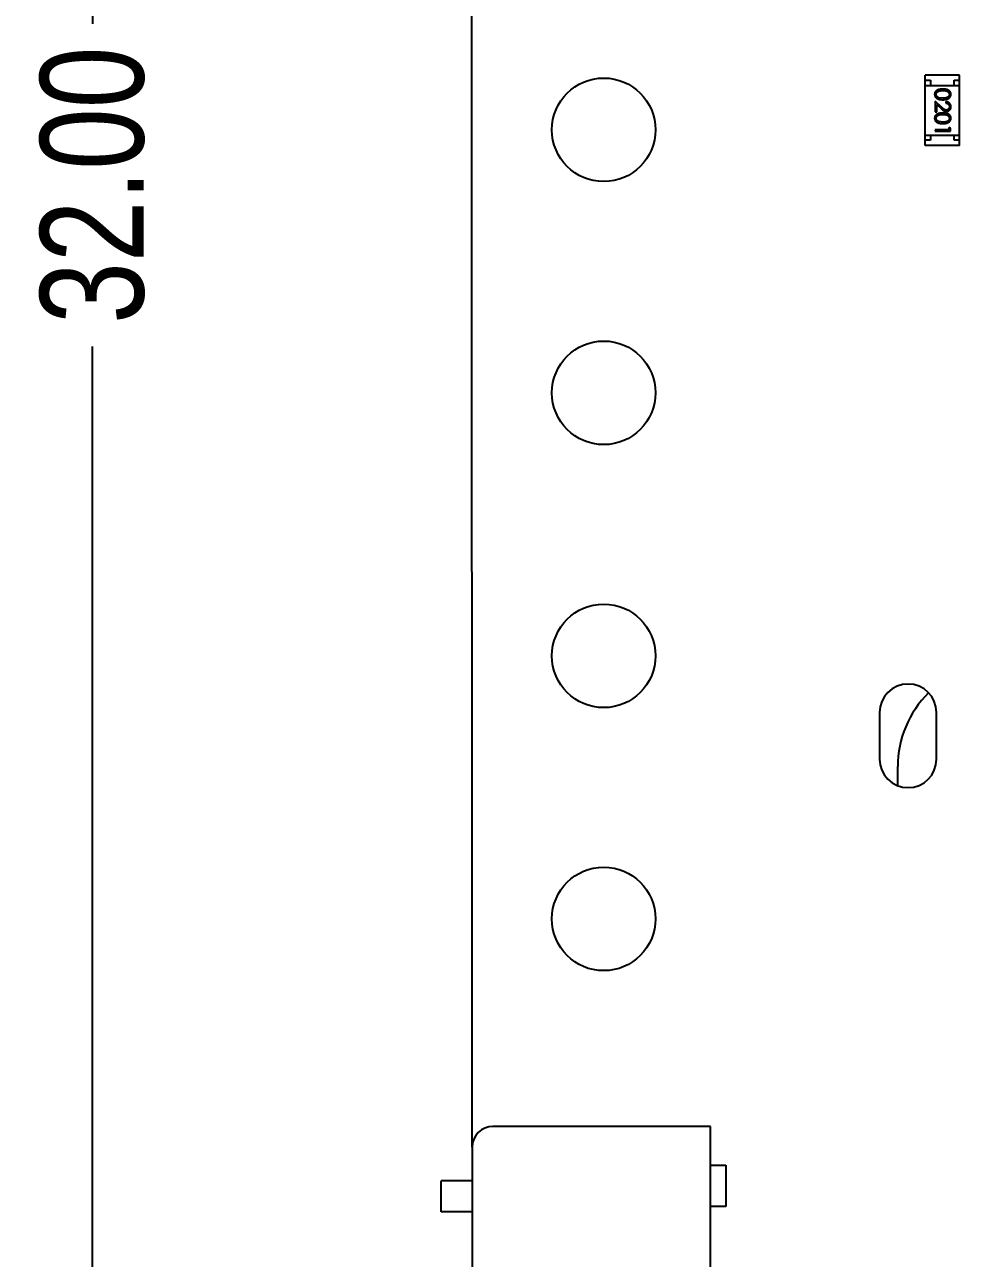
# Model space of a CAD drawing. Header units: millimetres. Extents: x -35.9 to 51.6, y -31.6 to 17.9.
# Drawn here: x 16.88 to 25.91, y -18.98 to -7.07 of the extents above; entities that cross this region are included whole.
import ezdxf

# ---------------------------------------------------------------- set-up
doc = ezdxf.new("R2010")
doc.units = ezdxf.units.MM
doc.header["$LTSCALE"] = 1.21
doc.header["$MEASUREMENT"] = 0
doc.header["$PDMODE"] = 3
doc.header["$PDSIZE"] = 0.3125
doc.layers.get('0').update_dxf_attribs({"linetype": 'CONTINUOUS'})
doc.layers.get('DEFPOINTS').update_dxf_attribs({"linetype": 'CONTINUOUS'})
doc.layers.add('Dim', color=3, linetype='CONTINUOUS', lineweight=25)
doc.styles.get("Standard").update_dxf_attribs({"font": 'txt', "width": 0.8})
doc.dimstyles.get("Standard").update_dxf_attribs({"dimtxt": 0.15625, "dimasz": 0.1875, "dimexe": 0.125, "dimexo": 0.0625, "dimgap": 0.09, "dimtad": 0, "dimtih": 1, "dimtoh": 1, "dimzin": 4, "dimdsep": 46, "dimtxsty": 'STANDARD', "dimblk": '_FILLED', "dimblk1": '_FILLED', "dimblk2": '_FILLED', "dimcen": 0.09, "dimazin": 1, "dimtp": 0.01, "dimtm": 0.01, "dimtfac": 1, "dimtofl": 0, "dimtmove": 0, "dimatfit": 3, "dimldrblk": '_FILLED', "dimfxl": 1, "dimtolj": 1, "dimtzin": 4, "dimarcsym": 0})

# ---------------------------------------------------------------- blocks, each defined once
blk = doc.blocks.new('_FILLED')
at = {"color": 0, "linetype": 'ByBlock'}
blk.add_solid([(0, 0), (-1, 0.167), (-1, -0.167)], dxfattribs=at)
blk = doc.blocks.new('*D76')
at = {"color": 0, "linetype": 'ByBlock', "lineweight": -2}
for p, q in [((24.662, 7.38), (17.412, 7.38)), ((17.537, 7.38), (17.537, -7.063)), ((17.537, -24.62), (17.537, -10.177)), ((23.142, -24.62), (17.412, -24.62))]:
    blk.add_line(p, q, dxfattribs=at)
at = {"layer": 'DEFPOINTS', "color": 0, "linetype": 'ByBlock'}
for p in [(24.724, 7.38), (23.204, -24.62)]:
    blk.add_point(p, dxfattribs=at)
at = {"color": 0, "linetype": 'ByBlock', "lineweight": -2}
for p, rotation in [((17.537, 7.38), 90), ((17.537, -24.62), 270)]:
    blk.add_blockref('_FILLED', p, dxfattribs=dict(at, rotation=rotation))
at = {"color": 0, "linetype": 'ByBlock', "lineweight": -2, "insert": (17.537, -8.62), "char_height": 1, "attachment_point": 5, "rotation": 90}
blk.add_mtext('\\A1;32.00', dxfattribs=at)

msp = doc.modelspace()

# ---------------------------------------------------------------- linework, layer by layer
at = {"color": 7, "linetype": 'Continuous'}
for p, q in [((21.202, -17.909), (21.196, 6.56)), ((25.579, -8.236), (25.579, -7.556)), ((25.909, -7.556), (25.579, -7.556)), ((25.579, -7.606), (25.629, -7.606)), ((25.629, -7.606), (25.629, -7.656)), ((25.859, -7.656), (25.859, -7.606)), ((25.859, -7.606), (25.909, -7.606)), ((25.909, -8.236), (25.909, -7.556)), ((25.579, -7.656), (25.909, -7.656)), ((25.674, -7.808), (25.674, -7.91)), ((25.736, -7.866), (25.674, -7.808)), ((25.69, -7.91), (25.69, -7.84)), ((25.69, -7.84), (25.73, -7.877)), ((25.749, -7.781), (25.711, -7.775)), ((25.778, -7.813), (25.778, -7.827)), ((25.674, -7.91), (25.69, -7.91)), ((25.674, -8.085), (25.674, -8.098)), ((25.809, -8.085), (25.674, -8.085)), ((25.674, -8.098), (25.824, -8.098)), ((25.749, -8.012), (25.711, -8.006)), ((25.809, -8.062), (25.809, -8.085)), ((25.824, -8.07), (25.809, -8.062)), ((25.824, -8.098), (25.824, -8.07)), ((25.579, -8.136), (25.909, -8.136)), ((25.629, -8.186), (25.579, -8.186)), ((25.629, -8.136), (25.629, -8.186)), ((25.859, -8.186), (25.859, -8.136)), ((25.909, -8.186), (25.859, -8.186)), ((25.909, -8.236), (25.579, -8.236)), ((25.139, -13.712), (25.139, -14.162)), ((25.689, -14.162), (25.689, -13.712)), ((25.314, -14.414), (25.314, -14.234)), ((23.504, -17.709), (21.404, -17.709)), ((23.504, -22.259), (23.504, -17.709)), ((21.204, -17.909), (21.204, -22.059)), ((23.504, -18.084), (23.654, -18.084)), ((23.654, -18.084), (23.654, -18.484)), ((20.904, -18.534), (20.904, -18.234)), ((21.204, -18.234), (20.904, -18.234)), ((21.204, -18.534), (20.904, -18.534)), ((23.654, -18.484), (23.504, -18.484))]:
    msp.add_line(p, q, dxfattribs=at)
for centre in [(22.474, -8.085), (22.474, -10.625), (22.474, -13.165), (22.474, -15.705)]:
    msp.add_circle(centre, 0.5, dxfattribs=at)
for centre, radius, start, end in [((25.414, -13.712), 0.275, 0, 180), ((26.314, -14.234), 1, 134.7044, 180), ((25.414, -14.162), 0.275, 180, 360), ((21.404, -17.909), 0.2, 90, 180)]:
    msp.add_arc(centre, radius, start, end, dxfattribs=at)
for points, knots in [([(25.749, -7.692), (25.747, -7.692), (25.742, -7.692), (25.735, -7.693), (25.729, -7.693), (25.723, -7.694), (25.717, -7.695), (25.712, -7.696), (25.708, -7.697), (25.703, -7.699), (25.699, -7.7), (25.696, -7.702), (25.692, -7.704), (25.689, -7.706), (25.686, -7.709), (25.683, -7.711), (25.681, -7.714), (25.679, -7.717), (25.677, -7.72), (25.675, -7.723), (25.673, -7.726), (25.672, -7.729), (25.671, -7.732), (25.671, -7.735), (25.67, -7.739), (25.67, -7.741), (25.67, -7.742)], [0, 0, 0, 0, 0.068113, 0.132564, 0.193427, 0.250218, 0.303569, 0.353576, 0.400235, 0.443586, 0.484619, 0.524292, 0.56238, 0.599049, 0.63494, 0.669782, 0.704009, 0.737842, 0.771098, 0.803896, 0.836415, 0.868639, 0.900715, 0.933378, 0.966213, 1, 1, 1, 1]), ([(25.67, -7.742), (25.67, -7.744), (25.67, -7.746), (25.671, -7.75), (25.671, -7.753), (25.672, -7.756), (25.674, -7.76), (25.675, -7.763), (25.677, -7.766), (25.679, -7.769), (25.681, -7.772), (25.684, -7.774), (25.686, -7.777), (25.689, -7.779), (25.693, -7.782), (25.696, -7.784), (25.7, -7.786), (25.704, -7.788), (25.708, -7.789), (25.713, -7.79), (25.718, -7.792), (25.724, -7.793), (25.73, -7.793), (25.736, -7.794), (25.742, -7.794), (25.747, -7.794), (25.749, -7.794)], [0, 0, 0, 0, 0.033824, 0.067298, 0.10028, 0.133019, 0.165736, 0.198792, 0.232372, 0.266409, 0.301016, 0.336196, 0.371972, 0.408574, 0.446394, 0.485225, 0.525372, 0.567224, 0.611081, 0.65775, 0.70702, 0.759235, 0.814484, 0.873227, 0.934937, 1, 1, 1, 1]), ([(25.686, -7.743), (25.686, -7.741), (25.686, -7.738), (25.687, -7.733), (25.689, -7.728), (25.692, -7.725), (25.694, -7.722), (25.696, -7.72), (25.698, -7.718), (25.7, -7.716), (25.703, -7.714), (25.706, -7.713), (25.708, -7.712), (25.712, -7.71), (25.715, -7.709), (25.719, -7.708), (25.723, -7.708), (25.727, -7.707), (25.732, -7.706), (25.738, -7.706), (25.743, -7.706), (25.747, -7.706), (25.749, -7.706)], [0, 0, 0, 0, 0.060034, 0.120278, 0.182348, 0.247919, 0.281641, 0.315701, 0.350322, 0.385703, 0.421819, 0.459196, 0.497866, 0.538301, 0.58121, 0.628183, 0.679403, 0.734699, 0.794074, 0.858416, 0.927049, 1, 1, 1, 1]), ([(25.711, -7.775), (25.71, -7.775), (25.708, -7.774), (25.705, -7.773), (25.703, -7.771), (25.7, -7.77), (25.698, -7.768), (25.696, -7.766), (25.694, -7.764), (25.692, -7.761), (25.689, -7.757), (25.687, -7.753), (25.686, -7.748), (25.686, -7.745), (25.686, -7.743)], [0, 0, 0, 0, 0.075949, 0.148549, 0.218996, 0.286119, 0.351826, 0.416074, 0.478265, 0.540325, 0.660405, 0.774606, 0.887187, 1, 1, 1, 1]), ([(25.828, -7.742), (25.828, -7.741), (25.828, -7.739), (25.828, -7.735), (25.827, -7.732), (25.826, -7.729), (25.825, -7.726), (25.823, -7.722), (25.822, -7.719), (25.82, -7.716), (25.817, -7.714), (25.815, -7.711), (25.812, -7.709), (25.809, -7.706), (25.806, -7.704), (25.803, -7.702), (25.799, -7.7), (25.795, -7.699), (25.791, -7.697), (25.786, -7.696), (25.781, -7.695), (25.775, -7.694), (25.769, -7.693), (25.763, -7.693), (25.756, -7.692), (25.751, -7.692), (25.749, -7.692)], [0, 0, 0, 0, 0.033742, 0.066533, 0.099153, 0.13154, 0.164087, 0.196563, 0.229707, 0.263315, 0.297504, 0.331686, 0.366482, 0.4021, 0.438958, 0.476748, 0.515985, 0.556589, 0.599519, 0.645765, 0.695487, 0.748721, 0.805687, 0.866754, 0.931405, 1, 1, 1, 1]), ([(25.749, -7.706), (25.751, -7.706), (25.755, -7.706), (25.761, -7.706), (25.766, -7.706), (25.771, -7.707), (25.775, -7.707), (25.78, -7.708), (25.783, -7.709), (25.787, -7.71), (25.79, -7.712), (25.793, -7.713), (25.795, -7.714), (25.798, -7.716), (25.8, -7.718), (25.802, -7.72), (25.804, -7.722), (25.807, -7.725), (25.809, -7.728), (25.811, -7.733), (25.812, -7.738), (25.813, -7.741), (25.813, -7.743)], [0, 0, 0, 0, 0.073302, 0.142286, 0.206253, 0.266017, 0.321612, 0.372532, 0.419497, 0.462398, 0.502825, 0.541489, 0.579034, 0.615143, 0.650298, 0.684912, 0.718701, 0.752189, 0.817245, 0.879117, 0.939613, 1, 1, 1, 1]), ([(25.749, -7.794), (25.751, -7.794), (25.756, -7.794), (25.762, -7.794), (25.769, -7.793), (25.774, -7.793), (25.78, -7.792), (25.785, -7.79), (25.79, -7.789), (25.794, -7.787), (25.798, -7.786), (25.802, -7.784), (25.806, -7.782), (25.809, -7.779), (25.812, -7.777), (25.815, -7.774), (25.817, -7.772), (25.82, -7.769), (25.822, -7.766), (25.823, -7.763), (25.825, -7.76), (25.826, -7.756), (25.827, -7.753), (25.828, -7.75), (25.828, -7.746), (25.828, -7.744), (25.828, -7.742)], [0, 0, 0, 0, 0.065278, 0.127205, 0.186168, 0.241675, 0.294115, 0.343609, 0.390387, 0.434463, 0.476646, 0.517002, 0.555936, 0.593716, 0.630057, 0.665601, 0.700745, 0.734917, 0.768681, 0.802087, 0.834849, 0.867433, 0.900138, 0.932806, 0.966212, 1, 1, 1, 1]), ([(25.813, -7.743), (25.813, -7.745), (25.812, -7.748), (25.811, -7.753), (25.809, -7.757), (25.807, -7.761), (25.804, -7.764), (25.802, -7.766), (25.8, -7.768), (25.798, -7.77), (25.795, -7.771), (25.792, -7.773), (25.789, -7.774), (25.785, -7.776), (25.782, -7.777), (25.778, -7.778), (25.774, -7.779), (25.769, -7.78), (25.765, -7.78), (25.76, -7.781), (25.754, -7.781), (25.751, -7.781), (25.749, -7.781)], [0, 0, 0, 0, 0.059689, 0.119507, 0.181075, 0.246162, 0.279894, 0.314468, 0.350403, 0.387474, 0.426147, 0.466624, 0.508745, 0.553328, 0.600058, 0.649177, 0.700552, 0.754894, 0.811825, 0.871514, 0.934319, 1, 1, 1, 1]), ([(25.828, -7.862), (25.828, -7.861), (25.828, -7.857), (25.827, -7.853), (25.826, -7.848), (25.825, -7.843), (25.823, -7.839), (25.82, -7.835), (25.817, -7.831), (25.814, -7.828), (25.81, -7.825), (25.806, -7.822), (25.802, -7.819), (25.798, -7.817), (25.793, -7.816), (25.788, -7.815), (25.783, -7.814), (25.78, -7.814), (25.778, -7.813)], [0, 0, 0, 0, 0.06445, 0.126725, 0.187421, 0.247417, 0.306749, 0.366595, 0.427749, 0.490235, 0.553031, 0.614805, 0.676505, 0.738096, 0.801021, 0.864897, 0.931209, 1, 1, 1, 1]), ([(25.778, -7.827), (25.779, -7.827), (25.782, -7.827), (25.786, -7.828), (25.789, -7.829), (25.793, -7.83), (25.796, -7.832), (25.799, -7.833), (25.801, -7.835), (25.804, -7.838), (25.806, -7.84), (25.808, -7.843), (25.809, -7.846), (25.81, -7.849), (25.811, -7.852), (25.812, -7.855), (25.813, -7.858), (25.813, -7.86), (25.813, -7.862)], [0, 0, 0, 0, 0.073648, 0.143686, 0.210962, 0.275557, 0.338064, 0.399311, 0.4594, 0.51934, 0.579024, 0.637809, 0.695959, 0.754122, 0.813113, 0.873453, 0.935561, 1, 1, 1, 1]), ([(25.813, -7.862), (25.813, -7.863), (25.813, -7.865), (25.812, -7.868), (25.811, -7.871), (25.81, -7.874), (25.809, -7.877), (25.808, -7.88), (25.806, -7.882), (25.804, -7.885), (25.801, -7.887), (25.799, -7.889), (25.796, -7.891), (25.794, -7.892), (25.791, -7.893), (25.788, -7.894), (25.785, -7.894), (25.783, -7.894), (25.782, -7.894)], [0, 0, 0, 0, 0.068027, 0.133505, 0.19695, 0.26027, 0.322741, 0.384982, 0.448465, 0.513424, 0.578224, 0.640011, 0.700094, 0.760067, 0.819012, 0.877878, 0.938035, 1, 1, 1, 1]), ([(25.783, -7.908), (25.785, -7.908), (25.788, -7.908), (25.792, -7.907), (25.796, -7.906), (25.8, -7.905), (25.804, -7.903), (25.808, -7.901), (25.811, -7.898), (25.815, -7.895), (25.818, -7.892), (25.821, -7.888), (25.823, -7.885), (25.825, -7.881), (25.826, -7.876), (25.827, -7.872), (25.828, -7.867), (25.828, -7.864), (25.828, -7.862)], [0, 0, 0, 0, 0.06271, 0.123347, 0.183401, 0.242828, 0.302097, 0.36242, 0.423725, 0.487032, 0.550491, 0.612709, 0.674265, 0.73617, 0.799211, 0.863483, 0.930525, 1, 1, 1, 1]), ([(25.749, -7.923), (25.747, -7.923), (25.742, -7.923), (25.735, -7.923), (25.729, -7.924), (25.723, -7.925), (25.717, -7.926), (25.712, -7.927), (25.708, -7.928), (25.703, -7.929), (25.699, -7.931), (25.696, -7.933), (25.692, -7.935), (25.689, -7.937), (25.686, -7.939), (25.683, -7.942), (25.681, -7.945), (25.679, -7.947), (25.677, -7.95), (25.675, -7.953), (25.673, -7.956), (25.672, -7.96), (25.671, -7.963), (25.671, -7.966), (25.67, -7.97), (25.67, -7.972), (25.67, -7.973)], [0, 0, 0, 0, 0.068113, 0.132564, 0.193427, 0.250218, 0.303569, 0.353576, 0.400235, 0.443586, 0.484619, 0.524292, 0.56238, 0.599049, 0.63494, 0.669782, 0.704009, 0.737842, 0.771098, 0.803896, 0.836415, 0.868639, 0.900715, 0.933378, 0.966213, 1, 1, 1, 1]), ([(25.67, -7.973), (25.67, -7.974), (25.67, -7.977), (25.671, -7.98), (25.671, -7.984), (25.672, -7.987), (25.674, -7.99), (25.675, -7.994), (25.677, -7.997), (25.679, -8), (25.681, -8.003), (25.684, -8.005), (25.686, -8.008), (25.689, -8.01), (25.693, -8.013), (25.696, -8.015), (25.7, -8.017), (25.704, -8.018), (25.708, -8.02), (25.713, -8.021), (25.718, -8.022), (25.724, -8.023), (25.73, -8.024), (25.736, -8.025), (25.742, -8.025), (25.747, -8.025), (25.749, -8.025)], [0, 0, 0, 0, 0.033824, 0.067298, 0.10028, 0.133019, 0.165736, 0.198792, 0.232372, 0.266409, 0.301016, 0.336196, 0.371972, 0.408574, 0.446394, 0.485225, 0.525372, 0.567224, 0.611081, 0.65775, 0.70702, 0.759235, 0.814484, 0.873227, 0.934937, 1, 1, 1, 1]), ([(25.686, -7.974), (25.686, -7.972), (25.686, -7.969), (25.687, -7.964), (25.689, -7.959), (25.692, -7.955), (25.694, -7.952), (25.696, -7.95), (25.698, -7.949), (25.7, -7.947), (25.703, -7.945), (25.706, -7.944), (25.708, -7.942), (25.712, -7.941), (25.715, -7.94), (25.719, -7.939), (25.723, -7.938), (25.727, -7.938), (25.732, -7.937), (25.738, -7.937), (25.743, -7.937), (25.747, -7.937), (25.749, -7.937)], [0, 0, 0, 0, 0.060034, 0.120278, 0.182348, 0.247919, 0.281641, 0.315701, 0.350322, 0.385703, 0.421819, 0.459196, 0.497866, 0.538301, 0.58121, 0.628183, 0.679403, 0.734699, 0.794074, 0.858416, 0.927049, 1, 1, 1, 1]), ([(25.711, -8.006), (25.71, -8.005), (25.708, -8.005), (25.705, -8.003), (25.703, -8.002), (25.7, -8), (25.698, -7.999), (25.696, -7.997), (25.694, -7.995), (25.692, -7.992), (25.689, -7.988), (25.687, -7.983), (25.686, -7.979), (25.686, -7.975), (25.686, -7.974)], [0, 0, 0, 0, 0.075949, 0.148549, 0.218996, 0.286119, 0.351826, 0.416074, 0.478265, 0.540325, 0.660405, 0.774606, 0.887187, 1, 1, 1, 1]), ([(25.73, -7.877), (25.731, -7.879), (25.734, -7.882), (25.738, -7.885), (25.743, -7.889), (25.746, -7.892), (25.75, -7.895), (25.753, -7.898), (25.757, -7.9), (25.76, -7.902), (25.765, -7.904), (25.771, -7.906), (25.777, -7.907), (25.781, -7.908), (25.783, -7.908)], [0, 0, 0, 0, 0.09953, 0.192079, 0.277712, 0.357454, 0.429648, 0.495771, 0.555538, 0.608657, 0.707578, 0.804328, 0.901298, 1, 1, 1, 1]), ([(25.782, -7.894), (25.781, -7.894), (25.777, -7.894), (25.773, -7.893), (25.768, -7.891), (25.764, -7.889), (25.761, -7.887), (25.758, -7.885), (25.755, -7.883), (25.752, -7.88), (25.749, -7.877), (25.745, -7.874), (25.741, -7.87), (25.738, -7.867), (25.736, -7.866)], [0, 0, 0, 0, 0.088014, 0.174976, 0.2638, 0.355443, 0.406413, 0.465519, 0.533076, 0.609353, 0.693899, 0.787171, 0.889197, 1, 1, 1, 1]), ([(25.828, -7.973), (25.828, -7.972), (25.828, -7.97), (25.828, -7.966), (25.827, -7.963), (25.826, -7.96), (25.825, -7.956), (25.823, -7.953), (25.822, -7.95), (25.82, -7.947), (25.817, -7.944), (25.815, -7.942), (25.812, -7.939), (25.809, -7.937), (25.806, -7.935), (25.803, -7.933), (25.799, -7.931), (25.795, -7.929), (25.791, -7.928), (25.786, -7.927), (25.781, -7.925), (25.775, -7.925), (25.769, -7.924), (25.763, -7.923), (25.756, -7.923), (25.751, -7.923), (25.749, -7.923)], [0, 0, 0, 0, 0.033742, 0.066533, 0.099153, 0.13154, 0.164087, 0.196563, 0.229707, 0.263315, 0.297504, 0.331686, 0.366482, 0.4021, 0.438958, 0.476748, 0.515985, 0.556589, 0.599519, 0.645765, 0.695487, 0.748721, 0.805687, 0.866754, 0.931405, 1, 1, 1, 1]), ([(25.749, -7.937), (25.751, -7.937), (25.755, -7.937), (25.761, -7.937), (25.766, -7.937), (25.771, -7.938), (25.775, -7.938), (25.78, -7.939), (25.783, -7.94), (25.787, -7.941), (25.79, -7.942), (25.793, -7.944), (25.795, -7.945), (25.798, -7.947), (25.8, -7.949), (25.802, -7.95), (25.804, -7.952), (25.807, -7.955), (25.809, -7.959), (25.811, -7.964), (25.812, -7.969), (25.813, -7.972), (25.813, -7.974)], [0, 0, 0, 0, 0.073302, 0.142286, 0.206253, 0.266017, 0.321612, 0.372532, 0.419497, 0.462398, 0.502825, 0.541489, 0.579034, 0.615143, 0.650298, 0.684912, 0.718701, 0.752189, 0.817245, 0.879117, 0.939613, 1, 1, 1, 1]), ([(25.749, -8.025), (25.751, -8.025), (25.756, -8.025), (25.762, -8.025), (25.769, -8.024), (25.774, -8.023), (25.78, -8.022), (25.785, -8.021), (25.79, -8.02), (25.794, -8.018), (25.798, -8.016), (25.802, -8.014), (25.806, -8.012), (25.809, -8.01), (25.812, -8.008), (25.815, -8.005), (25.817, -8.002), (25.82, -8), (25.822, -7.997), (25.823, -7.993), (25.825, -7.99), (25.826, -7.987), (25.827, -7.984), (25.828, -7.98), (25.828, -7.977), (25.828, -7.974), (25.828, -7.973)], [0, 0, 0, 0, 0.065278, 0.127205, 0.186168, 0.241675, 0.294115, 0.343609, 0.390387, 0.434463, 0.476646, 0.517002, 0.555936, 0.593716, 0.630057, 0.665601, 0.700745, 0.734917, 0.768681, 0.802087, 0.834849, 0.867433, 0.900138, 0.932806, 0.966212, 1, 1, 1, 1]), ([(25.813, -7.974), (25.813, -7.975), (25.812, -7.979), (25.811, -7.983), (25.809, -7.988), (25.807, -7.992), (25.804, -7.995), (25.802, -7.997), (25.8, -7.999), (25.798, -8.001), (25.795, -8.002), (25.792, -8.004), (25.789, -8.005), (25.785, -8.007), (25.782, -8.008), (25.778, -8.009), (25.774, -8.01), (25.769, -8.01), (25.765, -8.011), (25.76, -8.011), (25.754, -8.011), (25.751, -8.011), (25.749, -8.012)], [0, 0, 0, 0, 0.059689, 0.119507, 0.181075, 0.246162, 0.279894, 0.314468, 0.350403, 0.387474, 0.426147, 0.466624, 0.508745, 0.553328, 0.600058, 0.649177, 0.700552, 0.754894, 0.811825, 0.871514, 0.934319, 1, 1, 1, 1])]:
    msp.add_open_spline(points, degree=3, knots=knots, dxfattribs=at)

# ---------------------------------------------------------------- dimensions: what is measured, and where the dimension line sits
at = {"layer": 'Dim'}
dim = msp.add_linear_dim(base=(17.537, -24.62), p1=(24.724, 7.38), p2=(23.204, -24.62), angle=90, dimstyle='STANDARD', override={"dimtxt": 1, "dimasz": 1, "dimtih": 0, "dimtoh": 0, "dimzin": 0, "dimcen": 0.198, "dimadec": 0, "dimazin": 0, "dimtp": 0, "dimtm": 0, "dimtdec": 4, "dimtzin": 0}, dxfattribs=at)
dim.commit()
dim.dimension.update_dxf_attribs({"geometry": '*D76', "text_midpoint": (17.537, -8.62)})

doc.saveas('drawing.dxf')
